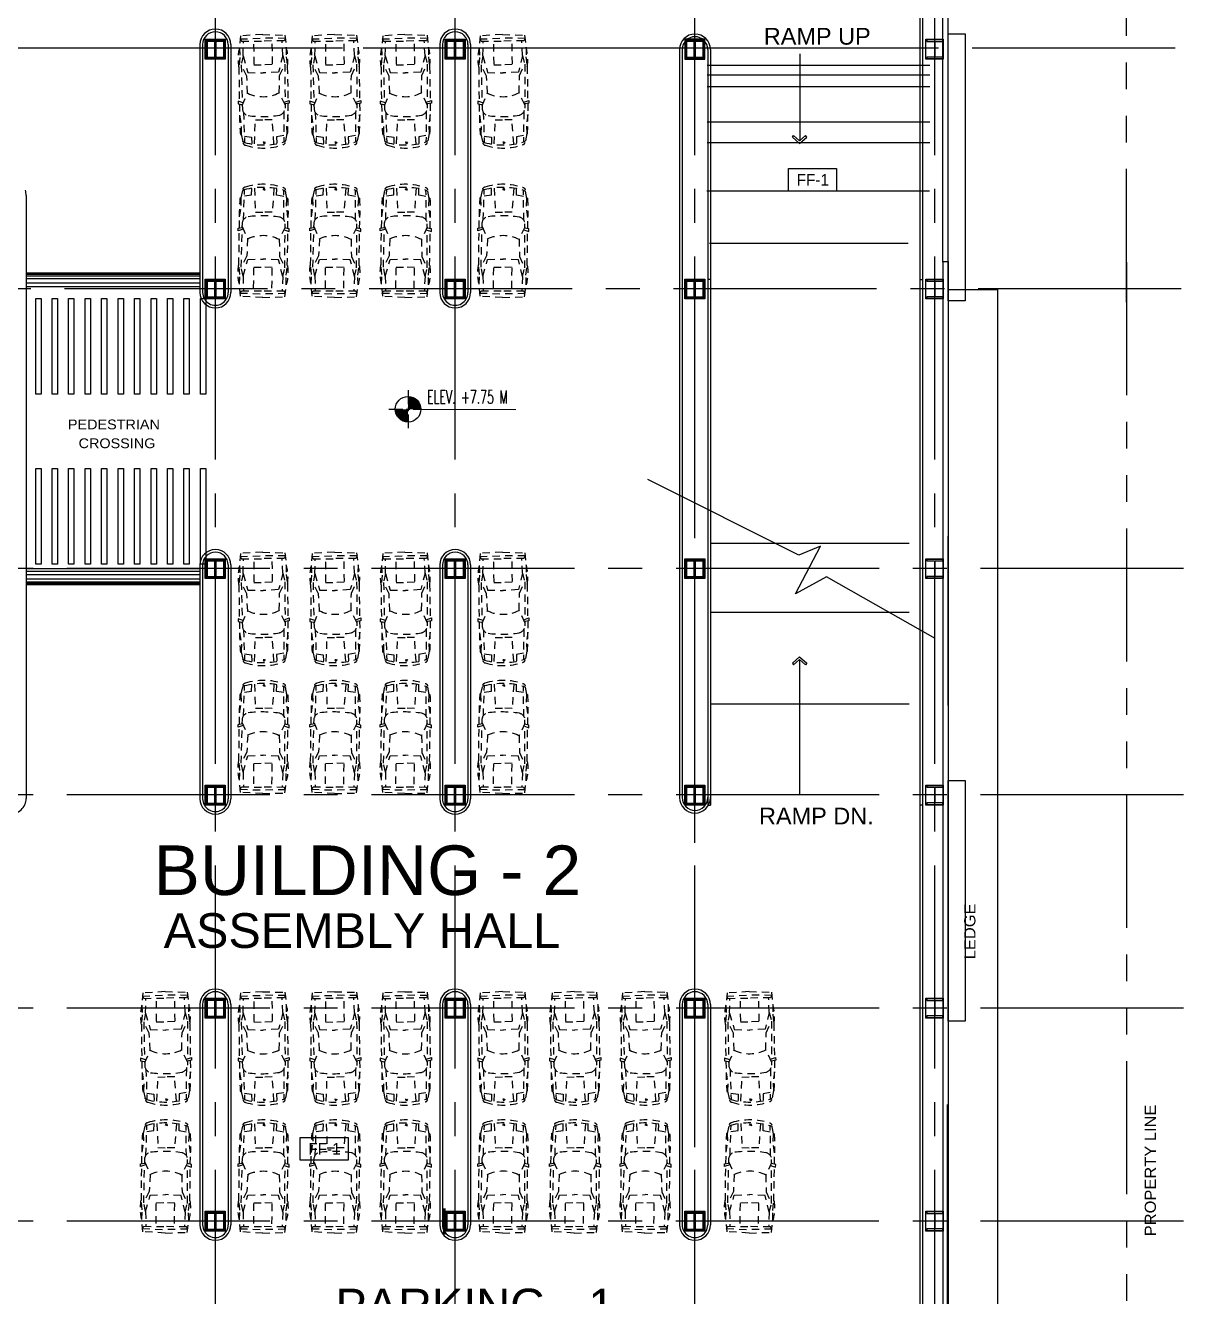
# Model space of a CAD drawing. Header units: millimetres. Extents: x 2148 to 2681, y 758 to 986.
# Drawn here: x 2535.08 to 2556.82, y 941.55 to 965.42 of the extents above; entities that cross this region are included whole.
import ezdxf

# ---------------------------------------------------------------- set-up
doc = ezdxf.new("R2010")
doc.units = ezdxf.units.MM
for name, pattern in [('CENTER', [2, 1.25, -0.25, 0.25, -0.25]), ('CENTER2', [28.575, 19.05, -3.175, 3.175, -3.175]), ('HIDDEN', [0.375, 0.25, -0.125]), ('PHANTOM2', [1.25, 0.625, -0.125, 0.125, -0.125, 0.125, -0.125])]:
    doc.linetypes.add(name, pattern=pattern)
for name, color, linetype in [('3TX-TITLE', 3, 'Continuous'), ('A-Hatch', 253, 'Continuous'), ('CL', 1, 'CENTER'), ('cladding', 2, 'Continuous'), ('COL-EX', 2, 'Continuous'), ('COL-IN', 2, 'Continuous'), ('D', 1, 'Continuous'), ('DR', 7, 'Continuous'), ('ELAYOUT', 4, 'Continuous'), ('HATCH', 8, 'Continuous'), ('Layer1', 5, 'Continuous'), ('p-boarder', 2, 'Continuous'), ('QUOTE', 2, 'Continuous'), ('S_GRID LINES', 252, 'Continuous'), ('TEXT', 6, 'Continuous')]:
    doc.layers.add(name, color=color, linetype=linetype)
doc.styles.add('100', font='SIMPLEX.shx', dxfattribs={"height": 0.25})
doc.styles.add('MMTX$0$ESMX$0$X-OPTA1D', font='x-opta1d')
doc.styles.add('SWISS', font='swissl.ttf')

# ---------------------------------------------------------------- blocks, each defined once
blk = doc.blocks.new('CAR-PL4')
at = {"layer": 'DR', "color": 8, "linetype": 'HIDDEN'}
for p, q in [((-1.106, -0.352), (-1.073, -0.343)), ((-1.084, -0.357), (-1.024, -0.06)), ((-1.074, -0.615), (-1.084, -0.357)), ((-0.972, -0.074), (-1.039, -0.108)), ((-0.991, -1.103), (-0.972, -0.074)), ((-0.973, -0.292), (-0.73, -0.253)), ((-0.73, -0.253), (-0.73, -0.034)), ((-0.637, -0.02), (-0.591, -0.835)), ((-0.34, -0.081), (-0.31, -0.024)), ((-0.307, -0.073), (-0.34, -0.081)), ((-0.303, -0.073), (-0.271, -0.081)), ((-0.271, -0.081), (-0.301, -0.024)), ((0.027, -0.02), (-0.019, -0.835)), ((0.12, -0.253), (0.119, -0.034)), ((0.362, -0.292), (0.12, -0.253)), ((0.361, -0.074), (0.428, -0.108)), ((0.381, -1.103), (0.361, -0.074)), ((0.473, -0.357), (0.413, -0.06)), ((0.495, -0.352), (0.462, -0.343)), ((0.463, -0.615), (0.473, -0.357)), ((-1.127, -1.001), (-1.074, -0.615)), ((-0.591, -0.835), (-0.295, -0.833)), ((-0.019, -0.835), (-0.316, -0.833)), ((0.516, -1.001), (0.463, -0.615)), ((-1.13, -1.385), (-1.127, -1.001)), ((-1.032, -1.366), (-1.03, -1.221)), ((0.421, -1.366), (0.42, -1.221)), ((0.519, -1.385), (0.516, -1.001)), ((-1.174, -1.393), (-1.024, -1.365)), ((-1.174, -1.485), (-1.174, -1.393)), ((-0.999, -1.426), (-1.174, -1.485)), ((-1.133, -1.81), (-1.13, -1.47)), ((-1.047, -2.715), (-1.033, -1.437)), ((-1.032, -1.337), (-0.843, -1.75)), ((0.421, -1.337), (0.232, -1.75)), ((0.388, -1.426), (0.563, -1.485)), ((0.563, -1.393), (0.414, -1.365)), ((0.436, -2.715), (0.422, -1.437)), ((0.522, -1.81), (0.52, -1.47)), ((0.563, -1.485), (0.563, -1.393)), ((-1.128, -2.637), (-1.133, -1.81)), ((-0.843, -1.75), (-0.863, -2.33)), ((0.232, -1.75), (0.252, -2.33)), ((0.517, -2.637), (0.522, -1.81)), ((-0.863, -2.33), (-1.041, -2.697)), ((-0.98, -3.015), (-0.828, -2.453)), ((-0.828, -2.453), (-0.302, -2.428)), ((0.217, -2.453), (-0.309, -2.428)), ((0.369, -3.015), (0.217, -2.453)), ((0.252, -2.33), (0.43, -2.697)), ((-1.094, -2.961), (-1.128, -2.637)), ((-1.102, -3.289), (-1.094, -2.961)), ((-0.98, -3.015), (-1.047, -2.715)), ((-0.98, -3.015), (-0.962, -3.514)), ((-0.618, -2.711), (-0.304, -2.7)), ((-0.616, -3.41), (-0.618, -2.711)), ((0.007, -2.711), (-0.306, -2.7)), ((0.005, -3.41), (0.007, -2.711)), ((0.369, -3.015), (0.351, -3.514)), ((0.369, -3.015), (0.436, -2.715)), ((0.483, -2.961), (0.517, -2.637)), ((0.491, -3.289), (0.483, -2.961)), ((-1.059, -3.702), (-1.102, -3.289)), ((0.448, -3.702), (0.491, -3.289)), ((-1.076, -3.594), (-0.301, -3.614)), ((-1.074, -3.597), (-1.032, -3.514)), ((-0.304, -3.733), (-1.059, -3.702)), ((-1.032, -3.514), (-0.302, -3.514)), ((0.465, -3.594), (-0.31, -3.614)), ((0.421, -3.514), (-0.309, -3.514)), ((-0.307, -3.733), (0.448, -3.702)), ((0.463, -3.597), (0.421, -3.514))]:
    blk.add_line(p, q, dxfattribs=at)
for centre, radius, start, end in [((-0.926, -0.08), 0.1, 99.1082, 168.6925), ((-0.305, -2.397), 2.416, 73.9881, 106.0119), ((-0.305, -1.881), 2.004, 71.4744, 108.5256), ((0.315, -0.08), 0.1, 11.3075, 80.8918), ((4.35, -0.819), 5.477, 175.0805, 181.8902), ((-4.96, -0.819), 5.477, 358.1098, 4.9195), ((-0.772, -1.237), 0.259, 103.928, 176.4903), ((-0.305, -4.704), 3.756, 81.9077, 98.0923), ((0.161, -1.237), 0.259, 3.5097, 76.072), ((-0.305, -2.814), 1.192, 63.3754, 116.6246), ((0.437, -2.887), 1.591, 170.8054, 194.642), ((-1.048, -2.887), 1.591, 345.358, 9.1946)]:
    blk.add_arc(centre, radius, start, end, dxfattribs=at)

msp = doc.modelspace()

# ---------------------------------------------------------------- hatches: boundary and pattern name
at = {"layer": 'Layer1'}
for points in [[(2542.2658906, 958.4516005), (2542.2656356, 958.2113368), (2542.5058993, 958.2110818, 0.4142135624)], [(2542.2653806, 957.9710731), (2542.2656179, 958.2118791), (2542.0253719, 958.2115918, 0.4142135624)]]:
    msp.add_hatch(color=32, dxfattribs=at).paths.add_polyline_path(points)

# ---------------------------------------------------------------- linework, layer by layer
at = {"ltscale": 0.5}
for p, q in [((2542.933657, 942.7276861), (2542.933657, 943.209311)), ((2542.958657, 942.7276861), (2542.958657, 943.209311))]:
    msp.add_line(p, q, dxfattribs=at)
at = {"ltscale": 0.5, "elevation": 0}
for points in [[(2549.4026125, 962.730878), (2550.3047714, 962.730878), (2550.3047714, 962.3038462), (2549.4026125, 962.3038462)], [(2540.2375867, 944.5407715), (2541.1397456, 944.5407715), (2541.1397456, 944.1137396), (2540.2375867, 944.1137396)]]:
    msp.add_lwpolyline(points, close=True, dxfattribs=at)
at = {"layer": '3TX-TITLE', "linetype": 'PHANTOM2', "ltscale": 4}
for p, q in [((2555.7496173, 960.2222324, 0), (2555.7496173, 980.9044737, 0)), ((2555.7496173, 960.9754912, 0), (2555.7496173, 922.9776771, 0))]:
    msp.add_line(p, q, dxfattribs=at)
at = {"layer": 'A-Hatch'}
for p, q in [((2535.0962751, 960.7722324), (2538.3592849, 960.7722324, 0)), ((2535.0962751, 960.7468367), (2538.3592849, 960.7468367, 0)), ((2535.0962751, 960.7188563), (2538.3592849, 960.7188563, 0)), ((2535.0962751, 960.6660197), (2538.3592849, 960.6660197, 0)), ((2535.0962751, 960.5828963), (2538.3592849, 960.5828963, 0)), ((2535.0962751, 960.518241), (2538.3592849, 960.518241, 0)), ((2535.0962751, 955.2203176), (2538.3592849, 955.2203176, 0)), ((2535.0962751, 955.174309), (2538.3592849, 955.174309, 0)), ((2535.0962751, 955.1096537), (2538.3592849, 955.1096537, 0)), ((2535.0962751, 955.0265303), (2538.3592849, 955.0265303, 0)), ((2535.0962751, 954.9736937), (2538.3592849, 954.9736937, 0)), ((2535.0962751, 954.9457133), (2538.3592849, 954.9457133, 0)), ((2535.0962751, 954.9203176), (2538.3592849, 954.9203176, 0))]:
    msp.add_line(p, q, dxfattribs=at)
at = {"layer": 'CL', "color": 1, "linetype": 'ByBlock', "ltscale": 0.5, "elevation": 0}
for points in [[(2552.3984825, 965.2564942), (2552.7193399, 965.2564942), (2552.7193399, 960.2480467), (2552.3984825, 960.2480467)], [(2552.3987965, 951.2396522), (2552.7196538, 951.2396522), (2552.7196538, 946.7270689), (2552.3987965, 946.7270689)]]:
    msp.add_lwpolyline(points, close=True, dxfattribs=at)
at = {"layer": 'cladding', "elevation": 0}
for points in [[(2538.4589329, 965.156811), (2538.8339329, 965.156811), (2538.8339329, 964.781811), (2538.4589329, 964.781811)], [(2542.9589329, 965.156811), (2543.3339329, 965.156811), (2543.3339329, 964.781811), (2542.9589329, 964.781811)], [(2547.8339329, 965.156811), (2547.4589329, 965.156811), (2547.4589329, 964.781811), (2547.8339329, 964.781811)], [(2551.9839329, 965.156811), (2552.3089329, 965.156811), (2552.3089329, 964.781811), (2551.9839329, 964.781811)], [(2538.4589329, 960.656811), (2538.8339329, 960.656811), (2538.8339329, 960.281811), (2538.4589329, 960.281811)], [(2542.9589329, 960.656811), (2543.3339329, 960.656811), (2543.3339329, 960.281811), (2542.9589329, 960.281811)], [(2547.4589329, 960.656811), (2547.8339329, 960.656811), (2547.8339329, 960.281811), (2547.4589329, 960.281811)], [(2551.9839329, 960.656811), (2552.3089329, 960.656811), (2552.3089329, 960.281811), (2551.9839329, 960.281811)], [(2538.4589329, 955.406811), (2538.8339329, 955.406811), (2538.8339329, 955.031811), (2538.4589329, 955.031811)], [(2542.9589329, 955.406811), (2543.3339329, 955.406811), (2543.3339329, 955.031811), (2542.9589329, 955.031811)], [(2547.4589329, 955.406811), (2547.8339329, 955.406811), (2547.8339329, 955.031811), (2547.4589329, 955.031811)], [(2551.9839329, 955.406811), (2552.3089329, 955.406811), (2552.3089329, 955.031811), (2551.9839329, 955.031811)], [(2538.4589329, 951.156811), (2538.8339329, 951.156811), (2538.8339329, 950.781811), (2538.4589329, 950.781811)], [(2542.9589329, 951.156811), (2543.3339329, 951.156811), (2543.3339329, 950.781811), (2542.9589329, 950.781811)], [(2547.4589329, 951.156811), (2547.8339329, 951.156811), (2547.8339329, 950.781811), (2547.4589329, 950.781811)], [(2551.9839329, 951.156811), (2552.3089329, 951.156811), (2552.3089329, 950.781811), (2551.9839329, 950.781811)], [(2538.4589329, 947.156811), (2538.8339329, 947.156811), (2538.8339329, 946.781811), (2538.4589329, 946.781811)], [(2542.9589329, 947.156811), (2543.3339329, 947.156811), (2543.3339329, 946.781811), (2542.9589329, 946.781811)], [(2547.4589329, 947.156811), (2547.8339329, 947.156811), (2547.8339329, 946.781811), (2547.4589329, 946.781811)], [(2551.9839329, 947.156811), (2552.3089329, 947.156811), (2552.3089329, 946.781811), (2551.9839329, 946.781811)], [(2538.4589329, 943.156811), (2538.8339329, 943.156811), (2538.8339329, 942.781811), (2538.4589329, 942.781811)], [(2542.9589329, 943.156811), (2543.3339329, 943.156811), (2543.3339329, 942.781811), (2542.9589329, 942.781811)], [(2547.4589329, 943.156811), (2547.8339329, 943.156811), (2547.8339329, 942.781811), (2547.4589329, 942.781811)], [(2551.9839329, 943.156811), (2552.3089329, 943.156811), (2552.3089329, 942.781811), (2551.9839329, 942.781811)]]:
    msp.add_lwpolyline(points, close=True, dxfattribs=at)
at = {"layer": 'COL-EX', "elevation": 0}
for points in [[(2552.1564709, 965.114311), (2552.2989709, 965.114311), (2552.2989709, 965.144311), (2551.9989709, 965.144311), (2551.9989709, 965.114311), (2552.1414709, 965.114311), (2552.1414709, 964.824311), (2551.9989709, 964.824311), (2551.9989709, 964.794311), (2552.2989709, 964.794311), (2552.2989709, 964.824311), (2552.1564709, 964.824311)], [(2552.1564709, 960.614311), (2552.2989709, 960.614311), (2552.2989709, 960.644311), (2551.9989709, 960.644311), (2551.9989709, 960.614311), (2552.1414709, 960.614311), (2552.1414709, 960.324311), (2551.9989709, 960.324311), (2551.9989709, 960.294311), (2552.2989709, 960.294311), (2552.2989709, 960.324311), (2552.1564709, 960.324311)], [(2552.1564709, 955.364311), (2552.2989709, 955.364311), (2552.2989709, 955.394311), (2551.9989709, 955.394311), (2551.9989709, 955.364311), (2552.1414709, 955.364311), (2552.1414709, 955.074311), (2551.9989709, 955.074311), (2551.9989709, 955.044311), (2552.2989709, 955.044311), (2552.2989709, 955.074311), (2552.1564709, 955.074311)], [(2552.1564709, 951.114311), (2552.2989709, 951.114311), (2552.2989709, 951.144311), (2551.9989709, 951.144311), (2551.9989709, 951.114311), (2552.1414709, 951.114311), (2552.1414709, 950.824311), (2551.9989709, 950.824311), (2551.9989709, 950.794311), (2552.2989709, 950.794311), (2552.2989709, 950.824311), (2552.1564709, 950.824311)], [(2552.1564709, 947.114311), (2552.2989709, 947.114311), (2552.2989709, 947.144311), (2551.9989709, 947.144311), (2551.9989709, 947.114311), (2552.1414709, 947.114311), (2552.1414709, 946.824311), (2551.9989709, 946.824311), (2551.9989709, 946.794311), (2552.2989709, 946.794311), (2552.2989709, 946.824311), (2552.1564709, 946.824311)], [(2552.1564709, 943.114311), (2552.2989709, 943.114311), (2552.2989709, 943.144311), (2551.9989709, 943.144311), (2551.9989709, 943.114311), (2552.1414709, 943.114311), (2552.1414709, 942.824311), (2551.9989709, 942.824311), (2551.9989709, 942.794311), (2552.2989709, 942.794311), (2552.2989709, 942.824311), (2552.1564709, 942.824311)]]:
    msp.add_lwpolyline(points, close=True, dxfattribs=at)
at = {"layer": 'COL-IN'}
for p, q in [((2538.4739709, 965.144311, 0), (2538.8239709, 965.144311, 0)), ((2538.4739709, 964.794311, 0), (2538.4739709, 965.144311, 0)), ((2538.4739709, 965.119311, 0), (2538.8239709, 965.119311, 0)), ((2538.4989709, 964.819311, 0), (2538.4989709, 965.119311, 0)), ((2538.6364709, 964.819311, 0), (2538.6364709, 965.119311, 0)), ((2538.6614709, 964.819311, 0), (2538.6614709, 965.119311, 0)), ((2538.7989709, 965.119311, 0), (2538.7989709, 964.819311, 0)), ((2538.8239709, 965.144311, 0), (2538.8239709, 964.794311, 0)), ((2542.9739709, 965.144311, 0), (2543.3239709, 965.144311, 0)), ((2542.9739709, 964.794311, 0), (2542.9739709, 965.144311, 0)), ((2542.9739709, 965.119311, 0), (2543.3239709, 965.119311, 0)), ((2542.9989709, 964.819311, 0), (2542.9989709, 965.119311, 0)), ((2543.1364709, 964.819311, 0), (2543.1364709, 965.119311, 0)), ((2543.1614709, 964.819311, 0), (2543.1614709, 965.119311, 0)), ((2543.2989709, 965.119311, 0), (2543.2989709, 964.819311, 0)), ((2543.3239709, 965.144311, 0), (2543.3239709, 964.794311, 0)), ((2547.4739709, 965.144311, 0), (2547.8239709, 965.144311, 0)), ((2547.4739709, 964.794311, 0), (2547.4739709, 965.144311, 0)), ((2547.4739709, 965.119311, 0), (2547.8239709, 965.119311, 0)), ((2547.4989709, 964.819311, 0), (2547.4989709, 965.119311, 0)), ((2547.6364709, 964.819311, 0), (2547.6364709, 965.119311, 0)), ((2547.6614709, 964.819311, 0), (2547.6614709, 965.119311, 0)), ((2547.7989709, 965.119311, 0), (2547.7989709, 964.819311, 0)), ((2547.8239709, 965.144311, 0), (2547.8239709, 964.794311, 0)), ((2538.4739709, 964.819311, 0), (2538.8239709, 964.819311, 0)), ((2538.8239709, 964.794311, 0), (2538.4739709, 964.794311, 0)), ((2542.9739709, 964.819311, 0), (2543.3239709, 964.819311, 0)), ((2543.3239709, 964.794311, 0), (2542.9739709, 964.794311, 0)), ((2547.4739709, 964.819311, 0), (2547.8239709, 964.819311, 0)), ((2547.8239709, 964.794311, 0), (2547.4739709, 964.794311, 0)), ((2538.4739709, 960.644311, 0), (2538.8239709, 960.644311, 0)), ((2538.4739709, 960.294311, 0), (2538.4739709, 960.644311, 0)), ((2538.4739709, 960.619311, 0), (2538.8239709, 960.619311, 0)), ((2538.4989709, 960.319311, 0), (2538.4989709, 960.619311, 0)), ((2538.6364709, 960.319311, 0), (2538.6364709, 960.619311, 0)), ((2538.6614709, 960.319311, 0), (2538.6614709, 960.619311, 0)), ((2538.7989709, 960.619311, 0), (2538.7989709, 960.319311, 0)), ((2538.8239709, 960.644311, 0), (2538.8239709, 960.294311, 0)), ((2542.9739709, 960.644311, 0), (2543.3239709, 960.644311, 0)), ((2542.9739709, 960.294311, 0), (2542.9739709, 960.644311, 0)), ((2542.9739709, 960.619311, 0), (2543.3239709, 960.619311, 0)), ((2542.9989709, 960.319311, 0), (2542.9989709, 960.619311, 0)), ((2543.1364709, 960.319311, 0), (2543.1364709, 960.619311, 0)), ((2543.1614709, 960.319311, 0), (2543.1614709, 960.619311, 0)), ((2543.2989709, 960.619311, 0), (2543.2989709, 960.319311, 0)), ((2543.3239709, 960.644311, 0), (2543.3239709, 960.294311, 0)), ((2547.4739709, 960.644311, 0), (2547.8239709, 960.644311, 0)), ((2547.4739709, 960.294311, 0), (2547.4739709, 960.644311, 0)), ((2547.4739709, 960.619311, 0), (2547.8239709, 960.619311, 0)), ((2547.4989709, 960.319311, 0), (2547.4989709, 960.619311, 0)), ((2547.6364709, 960.319311, 0), (2547.6364709, 960.619311, 0)), ((2547.6614709, 960.319311, 0), (2547.6614709, 960.619311, 0)), ((2547.7989709, 960.619311, 0), (2547.7989709, 960.319311, 0)), ((2547.8239709, 960.644311, 0), (2547.8239709, 960.294311, 0)), ((2538.4739709, 960.319311, 0), (2538.8239709, 960.319311, 0)), ((2538.8239709, 960.294311, 0), (2538.4739709, 960.294311, 0)), ((2542.9739709, 960.319311, 0), (2543.3239709, 960.319311, 0)), ((2543.3239709, 960.294311, 0), (2542.9739709, 960.294311, 0)), ((2547.4739709, 960.319311, 0), (2547.8239709, 960.319311, 0)), ((2547.8239709, 960.294311, 0), (2547.4739709, 960.294311, 0)), ((2538.4739709, 955.394311, 0), (2538.8239709, 955.394311, 0)), ((2538.4739709, 955.044311, 0), (2538.4739709, 955.394311, 0)), ((2538.4739709, 955.369311, 0), (2538.8239709, 955.369311, 0)), ((2538.4989709, 955.069311, 0), (2538.4989709, 955.369311, 0)), ((2538.6364709, 955.069311, 0), (2538.6364709, 955.369311, 0)), ((2538.6614709, 955.069311, 0), (2538.6614709, 955.369311, 0)), ((2538.7989709, 955.369311, 0), (2538.7989709, 955.069311, 0)), ((2538.8239709, 955.394311, 0), (2538.8239709, 955.044311, 0)), ((2542.9739709, 955.394311, 0), (2543.3239709, 955.394311, 0)), ((2542.9739709, 955.044311, 0), (2542.9739709, 955.394311, 0)), ((2542.9739709, 955.369311, 0), (2543.3239709, 955.369311, 0)), ((2542.9989709, 955.069311, 0), (2542.9989709, 955.369311, 0)), ((2543.1364709, 955.069311, 0), (2543.1364709, 955.369311, 0)), ((2543.1614709, 955.069311, 0), (2543.1614709, 955.369311, 0)), ((2543.2989709, 955.369311, 0), (2543.2989709, 955.069311, 0)), ((2543.3239709, 955.394311, 0), (2543.3239709, 955.044311, 0)), ((2547.4739709, 955.394311, 0), (2547.8239709, 955.394311, 0)), ((2547.4739709, 955.044311, 0), (2547.4739709, 955.394311, 0)), ((2547.4739709, 955.369311, 0), (2547.8239709, 955.369311, 0)), ((2547.4989709, 955.069311, 0), (2547.4989709, 955.369311, 0)), ((2547.6364709, 955.069311, 0), (2547.6364709, 955.369311, 0)), ((2547.6614709, 955.069311, 0), (2547.6614709, 955.369311, 0)), ((2547.7989709, 955.369311, 0), (2547.7989709, 955.069311, 0)), ((2547.8239709, 955.394311, 0), (2547.8239709, 955.044311, 0)), ((2538.4739709, 955.069311, 0), (2538.8239709, 955.069311, 0)), ((2538.8239709, 955.044311, 0), (2538.4739709, 955.044311, 0)), ((2542.9739709, 955.069311, 0), (2543.3239709, 955.069311, 0)), ((2543.3239709, 955.044311, 0), (2542.9739709, 955.044311, 0)), ((2547.4739709, 955.069311, 0), (2547.8239709, 955.069311, 0)), ((2547.8239709, 955.044311, 0), (2547.4739709, 955.044311, 0)), ((2538.4739709, 951.144311, 0), (2538.8239709, 951.144311, 0)), ((2538.4739709, 950.794311, 0), (2538.4739709, 951.144311, 0)), ((2538.4739709, 951.119311, 0), (2538.8239709, 951.119311, 0)), ((2538.4989709, 950.819311, 0), (2538.4989709, 951.119311, 0)), ((2538.6364709, 950.819311, 0), (2538.6364709, 951.119311, 0)), ((2538.6614709, 950.819311, 0), (2538.6614709, 951.119311, 0)), ((2538.7989709, 951.119311, 0), (2538.7989709, 950.819311, 0)), ((2538.8239709, 951.144311, 0), (2538.8239709, 950.794311, 0)), ((2542.9739709, 951.144311, 0), (2543.3239709, 951.144311, 0)), ((2542.9739709, 950.794311, 0), (2542.9739709, 951.144311, 0)), ((2542.9739709, 951.119311, 0), (2543.3239709, 951.119311, 0)), ((2542.9989709, 950.819311, 0), (2542.9989709, 951.119311, 0)), ((2543.1364709, 950.819311, 0), (2543.1364709, 951.119311, 0)), ((2543.1614709, 950.819311, 0), (2543.1614709, 951.119311, 0)), ((2543.2989709, 951.119311, 0), (2543.2989709, 950.819311, 0)), ((2543.3239709, 951.144311, 0), (2543.3239709, 950.794311, 0)), ((2547.4739709, 951.144311, 0), (2547.8239709, 951.144311, 0)), ((2547.4739709, 950.794311, 0), (2547.4739709, 951.144311, 0)), ((2547.4739709, 951.119311, 0), (2547.8239709, 951.119311, 0)), ((2547.4989709, 950.819311, 0), (2547.4989709, 951.119311, 0)), ((2547.6364709, 950.819311, 0), (2547.6364709, 951.119311, 0)), ((2547.6614709, 950.819311, 0), (2547.6614709, 951.119311, 0)), ((2547.7989709, 951.119311, 0), (2547.7989709, 950.819311, 0)), ((2547.8239709, 951.144311, 0), (2547.8239709, 950.794311, 0)), ((2538.4739709, 950.819311, 0), (2538.8239709, 950.819311, 0)), ((2538.8239709, 950.794311, 0), (2538.4739709, 950.794311, 0)), ((2542.9739709, 950.819311, 0), (2543.3239709, 950.819311, 0)), ((2543.3239709, 950.794311, 0), (2542.9739709, 950.794311, 0)), ((2547.4739709, 950.819311, 0), (2547.8239709, 950.819311, 0)), ((2547.8239709, 950.794311, 0), (2547.4739709, 950.794311, 0)), ((2538.4739709, 947.144311, 0), (2538.8239709, 947.144311, 0)), ((2538.4739709, 946.794311, 0), (2538.4739709, 947.144311, 0)), ((2538.8239709, 947.144311, 0), (2538.8239709, 946.794311, 0)), ((2542.9739709, 947.144311, 0), (2543.3239709, 947.144311, 0)), ((2542.9739709, 946.794311, 0), (2542.9739709, 947.144311, 0)), ((2543.3239709, 947.144311, 0), (2543.3239709, 946.794311, 0)), ((2547.4739709, 947.144311, 0), (2547.8239709, 947.144311, 0)), ((2547.4739709, 946.794311, 0), (2547.4739709, 947.144311, 0)), ((2547.8239709, 947.144311, 0), (2547.8239709, 946.794311, 0)), ((2538.4739709, 947.119311, 0), (2538.8239709, 947.119311, 0)), ((2538.4989709, 946.819311, 0), (2538.4989709, 947.119311, 0)), ((2538.6364709, 946.819311, 0), (2538.6364709, 947.119311, 0)), ((2538.6614709, 946.819311, 0), (2538.6614709, 947.119311, 0)), ((2538.7989709, 947.119311, 0), (2538.7989709, 946.819311, 0)), ((2542.9739709, 947.119311, 0), (2543.3239709, 947.119311, 0)), ((2542.9989709, 946.819311, 0), (2542.9989709, 947.119311, 0)), ((2543.1364709, 946.819311, 0), (2543.1364709, 947.119311, 0)), ((2543.1614709, 946.819311, 0), (2543.1614709, 947.119311, 0)), ((2543.2989709, 947.119311, 0), (2543.2989709, 946.819311, 0)), ((2547.4739709, 947.119311, 0), (2547.8239709, 947.119311, 0)), ((2547.4989709, 946.819311, 0), (2547.4989709, 947.119311, 0)), ((2547.6364709, 946.819311, 0), (2547.6364709, 947.119311, 0)), ((2547.6614709, 946.819311, 0), (2547.6614709, 947.119311, 0)), ((2547.7989709, 947.119311, 0), (2547.7989709, 946.819311, 0)), ((2538.4739709, 946.819311, 0), (2538.8239709, 946.819311, 0)), ((2538.8239709, 946.794311, 0), (2538.4739709, 946.794311, 0)), ((2542.9739709, 946.819311, 0), (2543.3239709, 946.819311, 0)), ((2543.3239709, 946.794311, 0), (2542.9739709, 946.794311, 0)), ((2547.4739709, 946.819311, 0), (2547.8239709, 946.819311, 0)), ((2547.8239709, 946.794311, 0), (2547.4739709, 946.794311, 0)), ((2538.4739709, 943.144311, 0), (2538.8239709, 943.144311, 0)), ((2538.4739709, 942.794311, 0), (2538.4739709, 943.144311, 0)), ((2538.4739709, 943.119311, 0), (2538.8239709, 943.119311, 0)), ((2538.4989709, 942.819311, 0), (2538.4989709, 943.119311, 0)), ((2538.6364709, 942.819311, 0), (2538.6364709, 943.119311, 0)), ((2538.6614709, 942.819311, 0), (2538.6614709, 943.119311, 0)), ((2538.7989709, 943.119311, 0), (2538.7989709, 942.819311, 0)), ((2538.8239709, 943.144311, 0), (2538.8239709, 942.794311, 0)), ((2542.9739709, 943.144311, 0), (2543.3239709, 943.144311, 0)), ((2542.9739709, 942.794311, 0), (2542.9739709, 943.144311, 0)), ((2542.9739709, 943.119311, 0), (2543.3239709, 943.119311, 0)), ((2542.9989709, 942.819311, 0), (2542.9989709, 943.119311, 0)), ((2543.1364709, 942.819311, 0), (2543.1364709, 943.119311, 0)), ((2543.1614709, 942.819311, 0), (2543.1614709, 943.119311, 0)), ((2543.2989709, 943.119311, 0), (2543.2989709, 942.819311, 0)), ((2543.3239709, 943.144311, 0), (2543.3239709, 942.794311, 0)), ((2547.4739709, 943.144311, 0), (2547.8239709, 943.144311, 0)), ((2547.4739709, 942.794311, 0), (2547.4739709, 943.144311, 0)), ((2547.4739709, 943.119311, 0), (2547.8239709, 943.119311, 0)), ((2547.4989709, 942.819311, 0), (2547.4989709, 943.119311, 0)), ((2547.6364709, 942.819311, 0), (2547.6364709, 943.119311, 0)), ((2547.6614709, 942.819311, 0), (2547.6614709, 943.119311, 0)), ((2547.7989709, 943.119311, 0), (2547.7989709, 942.819311, 0)), ((2547.8239709, 943.144311, 0), (2547.8239709, 942.794311, 0)), ((2538.4739709, 942.819311, 0), (2538.8239709, 942.819311, 0)), ((2538.8239709, 942.794311, 0), (2538.4739709, 942.794311, 0)), ((2542.9739709, 942.819311, 0), (2543.3239709, 942.819311, 0)), ((2543.3239709, 942.794311, 0), (2542.9739709, 942.794311, 0)), ((2547.4739709, 942.819311, 0), (2547.8239709, 942.819311, 0)), ((2547.8239709, 942.794311, 0), (2547.4739709, 942.794311, 0))]:
    msp.add_line(p, q, dxfattribs=at)
at = {"layer": 'D', "ltscale": 0.5}
for p, q in [((2551.8684825, 977.316811, 0), (2551.8684825, 964.9914942, 0)), ((2551.9184825, 977.3488352, 0), (2551.9184825, 964.9914942, 0)), ((2538.3592849, 965.0585067, 0), (2538.3592849, 960.4030825, 0)), ((2538.4092849, 965.0585156, 0), (2538.4092849, 960.4030721, 0)), ((2538.888657, 965.0585067, 0), (2538.888657, 960.4031284, 0)), ((2538.938657, 965.0585067, 0), (2538.938657, 960.4031284, 0)), ((2542.8592849, 965.0585067, 0), (2542.8592849, 960.4030824, 0)), ((2542.9092849, 965.0585156, 0), (2542.9092849, 960.403072, 0)), ((2543.388657, 965.0585067, 0), (2543.388657, 960.4031284, 0)), ((2543.438657, 965.0585067, 0), (2543.438657, 960.4031284, 0)), ((2547.3592849, 964.965576, 0), (2547.3592849, 950.921693, 0)), ((2547.4092849, 964.965576, 0), (2547.4092849, 950.9216995, 0)), ((2547.888657, 964.965576, 0), (2547.888657, 950.9216624, 0)), ((2547.938657, 964.965576, 0), (2547.938657, 950.9216624, 0)), ((2551.8684825, 964.9894027, 0), (2551.8684825, 928.7625178, 0)), ((2551.8684825, 964.9894027, 0), (2551.8684825, 928.7625178, 0)), ((2551.9184825, 964.9894027, 0), (2551.9184825, 928.7625507)), ((2535.0962751, 962.2262856), (2535.0962751, 950.9049048)), ((2547.888657, 960.656811, 0), (2547.888657, 950.781811, 0)), ((2547.888657, 960.656811, 0), (2547.938657, 960.656811, 0)), ((2547.938657, 960.656811, 0), (2547.938657, 950.781811, 0)), ((2551.8684825, 960.644311, 0), (2551.8684825, 950.781811, 0)), ((2551.9184825, 960.644311, 0), (2551.8684825, 960.644311, 0)), ((2551.9184825, 960.644311, 0), (2551.9184825, 950.781811)), ((2538.3592849, 955.2889551, 0), (2538.3592849, 950.9006289, 0)), ((2538.4092849, 955.2889639, 0), (2538.4092849, 950.9006188, 0)), ((2538.888657, 955.2889551, 0), (2538.888657, 950.9006735, 0)), ((2538.938657, 955.2889551, 0), (2538.938657, 950.9006735, 0)), ((2542.8592849, 955.2889551, 0), (2542.8592849, 950.9006289, 0)), ((2542.9092849, 955.2889639, 0), (2542.9092849, 950.9006188, 0)), ((2543.388657, 955.2889551, 0), (2543.388657, 950.9006735, 0)), ((2543.438657, 955.2889551, 0), (2543.438657, 950.9006735, 0)), ((2551.9184825, 955.0089706), (2551.9184825, 928.7624857, 0)), ((2547.888657, 950.781811, 0), (2547.938657, 950.781811, 0)), ((2551.9184825, 950.781811, 0), (2551.8684825, 950.781811, 0)), ((2538.3592849, 947.0379485, 0), (2538.3592849, 942.9006301, 0)), ((2538.4092849, 947.0379573, 0), (2538.4092849, 942.9006203, 0)), ((2538.888657, 947.0379485, 0), (2538.888657, 942.9006735, 0)), ((2538.938657, 947.0379485, 0), (2538.938657, 942.9006735, 0)), ((2542.8592849, 947.0379485, 0), (2542.8592849, 942.9006301, 0)), ((2542.9092849, 947.0379573, 0), (2542.9092849, 942.9006203, 0)), ((2543.388657, 947.0379485, 0), (2543.388657, 942.9006735, 0)), ((2543.438657, 947.0379485, 0), (2543.438657, 942.9006735, 0)), ((2547.3592849, 947.0379485, 0), (2547.3592849, 942.9006301, 0)), ((2547.4092849, 947.0379573, 0), (2547.4092849, 942.9006203, 0)), ((2547.888657, 947.0379485, 0), (2547.888657, 942.9006735, 0)), ((2547.938657, 947.0379485, 0), (2547.938657, 942.9006735, 0))]:
    msp.add_line(p, q, dxfattribs=at)
at = {"layer": 'D', "ltscale": 0.5, "elevation": 0}
for points in [[(2552.3987965, 960.4622324), (2553.3275893, 960.4622324), (2553.3275893, 928.4988092), (2552.3987965, 928.4988092)], [(2552.1557284, 953.9112732), (2550.1193457, 955.066168), (2549.537471, 954.7459506), (2550.0029171, 955.6387122), (2549.5956406, 955.4737003), (2546.7640946, 956.8905398)]]:
    msp.add_lwpolyline(points, dxfattribs=at)
at = {"layer": 'D', "ltscale": 0.5}
for centre, radius, start, end in [((2538.6489709, 965.0585067, 0.0000001), 0.2896861, 0.00000003, 180.00000003), ((2538.6489709, 965.0585067, 0), 0.2396861, 0.00000004, 180.00000004), ((2543.1489709, 965.0585067, 0.0000001), 0.2896861, 0.00000003, 180.00000003), ((2543.1489709, 965.0585067, 0), 0.2396861, 0.00000004, 180.00000004), ((2547.6489709, 964.965576, 0.0000001), 0.2896861, 0.00000003, 180.00000003), ((2547.6489709, 964.965576, 0), 0.2396861, 0.00000004, 180.00000004), ((2534.6962751, 962.2262856), 0.4, 0, 14.23519943), ((2538.6489709, 960.4031284, -0.0000001), 0.2896861, 179.99999997, 359.99999997), ((2538.6489709, 960.4031284, 0), 0.2396861, 179.99999996, 359.99999996), ((2543.1489709, 960.4031284, -0.0000001), 0.2896861, 179.99999997, 359.99999997), ((2543.1489709, 960.4031284, 0), 0.2396861, 179.99999996, 359.99999996), ((2538.6489709, 955.2889551, 0.0000001), 0.2896861, 0.00000003, 180.00000003), ((2538.6489709, 955.2889551, 0), 0.2396861, 0.00000004, 180.00000004), ((2543.1489709, 955.2889551, 0.0000001), 0.2896861, 0.00000003, 180.00000003), ((2543.1489709, 955.2889551, 0), 0.2396861, 0.00000004, 180.00000004), ((2534.806589, 950.9049048, 0.0000001), 0.2896861, 265.80748895, 0.00000003), ((2538.6489709, 950.9006735, -0.0000001), 0.2896861, 179.99999997, 359.99999997), ((2538.6489709, 950.9006735, 0), 0.2396861, 179.99999996, 359.99999996), ((2543.1489709, 950.9006735, -0.0000001), 0.2896861, 179.99999997, 359.99999997), ((2543.1489709, 950.9006735, 0), 0.2396861, 179.99999996, 359.99999996), ((2547.6489709, 950.9216624, 0.0000001), 0.2896861, 180.00000003, 0.00000003), ((2547.648971, 950.9216624, 0), 0.2396861, 180.00000004, 0.00000004), ((2538.6489709, 947.0379485, 0.0000001), 0.2896861, 0.00000003, 180.00000003), ((2538.6489709, 947.0379485, 0), 0.2396861, 0.00000004, 180.00000004), ((2543.1489709, 947.0379485, 0.0000001), 0.2896861, 0.00000003, 180.00000003), ((2543.1489709, 947.0379485, 0), 0.2396861, 0.00000004, 180.00000004), ((2547.6489709, 947.0379485, 0.0000001), 0.2896861, 0.00000003, 180.00000003), ((2547.6489709, 947.0379485, 0), 0.2396861, 0.00000004, 180.00000004), ((2538.6489709, 942.9006735, -0.0000001), 0.2896861, 179.99999997, 359.99999997), ((2538.6489709, 942.9006735, 0), 0.2396861, 179.99999996, 359.99999996), ((2543.1489709, 942.9006735, -0.0000001), 0.2896861, 179.99999997, 359.99999997), ((2543.1489709, 942.9006735, 0), 0.2396861, 179.99999996, 359.99999996), ((2547.6489709, 942.9006735, -0.0000001), 0.2896861, 179.99999997, 359.99999997), ((2547.6489709, 942.9006735, 0), 0.2396861, 179.99999996, 359.99999996)]:
    msp.add_arc(centre, radius, start, end, dxfattribs=at)
at = {"layer": 'DR', "ltscale": 10}
for p, q in [((2552.2984825, 960.9738663, 0), (2552.2984825, 928.4955594, 0)), ((2552.3984825, 960.9871252, 0), (2552.3984825, 939.229311, 0)), ((2552.3889709, 929.2341018, 0), (2552.3889709, 945.1576861, 0))]:
    msp.add_line(p, q, dxfattribs=at)
at = {"layer": 'DR', "ltscale": 10, "elevation": 0}
for points in [[(2552.2984825, 960.9871252), (2552.3984825, 960.9871252), (2552.3984825, 977.500705)], [(2552.2984825, 960.9754912), (2552.2984825, 977.500705)]]:
    msp.add_lwpolyline(points, dxfattribs=at)
at = {"layer": 'ELAYOUT', "ltscale": 10}
for p, q in [((2552.3984825, 952.6520405, 0), (2552.3984825, 955.8303236, 0)), ((2552.3984825, 955.8303236, 0), (2552.3984825, 952.6520405, 0)), ((2552.3984825, 955.8303236, 0), (2552.3984825, 952.6520405, 0))]:
    msp.add_line(p, q, dxfattribs=at)
at = {"layer": 'ELAYOUT', "linetype": 'ByBlock', "ltscale": 0.5}
for p, q in [((2552.3984825, 955.5020405, 0), (2552.3987965, 955.5020405, 0)), ((2552.3984825, 955.5020405, 0), (2552.3987965, 955.5020405, 0)), ((2552.3987965, 955.5020405, 0), (2552.3987965, 955.4020405, 0)), ((2552.3987965, 955.4619425, 0), (2552.3987965, 955.4020405, 0))]:
    msp.add_line(p, q, dxfattribs=at)
at = {"layer": 'HATCH', "linetype": 'CENTER2', "ltscale": 0.5}
msp.add_line((2552.148657, 964.9894027, 0), (2533.908657, 964.9894027, 0), dxfattribs=at)
at = {"layer": 'HATCH', "linetype": 'ByBlock', "ltscale": 0.5}
for p, q in [((2549.6147243, 964.8823887, 0), (2549.6146481, 963.2527077, 0)), ((2552.0563012, 964.6627136, 0), (2547.8776334, 964.6627136, 0)), ((2552.0563012, 964.4831644, 0), (2547.8776334, 964.4831644, 0)), ((2552.0563012, 964.2658292, 0), (2547.8776334, 964.2658292, 0)), ((2552.0563012, 963.6014171, 0), (2547.8776334, 963.6014171, 0)), ((2552.0563012, 963.2112474, 0), (2547.8775745, 963.2112474, 0)), ((2552.048657, 962.3038462, 0), (2547.8699892, 962.3038462, 0)), ((2547.9185344, 961.3316138, 0), (2551.6485344, 961.3316138, 0)), ((2552.3984825, 952.7504156, 0), (2552.3987965, 955.7303176, 0)), ((2547.938657, 955.6981674, 0), (2551.668657, 955.6981674)), ((2547.938657, 954.4017224, 0), (2551.668657, 954.4017224)), ((2549.6146481, 950.9814266, 0), (2549.6146481, 953.5113783, 0)), ((2547.938657, 952.6816454, 0), (2551.668657, 952.6816454))]:
    msp.add_line(p, q, dxfattribs=at)
at = {"layer": 'HATCH', "color": 7, "linetype": 'ByBlock', "ltscale": 0.5, "elevation": 0}
for points in [[(2549.6121785, 963.200493), (2549.4759715, 963.3193888), (2549.5006406, 963.3518137), (2549.6121785, 963.2504637)], [(2549.6121785, 963.200493), (2549.7483855, 963.3193888), (2549.7237165, 963.3518137), (2549.6121785, 963.2504637)], [(2549.6121785, 953.563593), (2549.4759715, 953.4446972), (2549.5006406, 953.4122723), (2549.6121785, 953.5136223)], [(2549.6121785, 953.563593), (2549.7483855, 953.4446972), (2549.7237165, 953.4122723), (2549.6121785, 953.5136223)]]:
    msp.add_lwpolyline(points, dxfattribs=at)
at = {"layer": 'HATCH'}
for points in [[(2535.2765985, 960.2929876), (2535.3765695, 960.2929876), (2535.3765695, 958.4954576), (2535.2765985, 958.4954576)], [(2535.5857627, 960.2929876), (2535.6857337, 960.2929876), (2535.6857337, 958.4954576), (2535.5857627, 958.4954576)], [(2535.8949269, 960.2929876), (2535.9948979, 960.2929876), (2535.9948979, 958.4954576), (2535.8949269, 958.4954576)], [(2536.2040911, 960.2929876), (2536.3040621, 960.2929876), (2536.3040621, 958.4954576), (2536.2040911, 958.4954576)], [(2536.5132553, 960.2929876), (2536.6132263, 960.2929876), (2536.6132263, 958.4954576), (2536.5132553, 958.4954576)], [(2536.8224195, 960.2929876), (2536.9223905, 960.2929876), (2536.9223905, 958.4954576), (2536.8224195, 958.4954576)], [(2537.1315837, 960.2929876), (2537.2315547, 960.2929876), (2537.2315547, 958.4954576), (2537.1315837, 958.4954576)], [(2537.4407479, 960.2929876), (2537.5407188, 960.2929876), (2537.5407188, 958.4954576), (2537.4407479, 958.4954576)], [(2537.749912, 960.2929876), (2537.849883, 960.2929876), (2537.849883, 958.4954576), (2537.749912, 958.4954576)], [(2538.0590762, 960.2929876), (2538.1590472, 960.2929876), (2538.1590472, 958.4954576), (2538.0590762, 958.4954576)], [(2538.3682404, 960.2929876), (2538.4682114, 960.2929876), (2538.4682114, 958.4954576), (2538.3682404, 958.4954576)], [(2535.2765985, 957.0998739), (2535.3765695, 957.0998739), (2535.3765695, 955.302344), (2535.2765985, 955.302344)], [(2535.5857627, 957.0998739), (2535.6857337, 957.0998739), (2535.6857337, 955.302344), (2535.5857627, 955.302344)], [(2535.8949269, 957.0998739), (2535.9948979, 957.0998739), (2535.9948979, 955.302344), (2535.8949269, 955.302344)], [(2536.2040911, 957.0998739), (2536.3040621, 957.0998739), (2536.3040621, 955.302344), (2536.2040911, 955.302344)], [(2536.5132553, 957.0998739), (2536.6132263, 957.0998739), (2536.6132263, 955.302344), (2536.5132553, 955.302344)], [(2536.8224195, 957.0998739), (2536.9223905, 957.0998739), (2536.9223905, 955.302344), (2536.8224195, 955.302344)], [(2537.1315837, 957.0998739), (2537.2315547, 957.0998739), (2537.2315547, 955.302344), (2537.1315837, 955.302344)], [(2537.4407479, 957.0998739), (2537.5407188, 957.0998739), (2537.5407188, 955.302344), (2537.4407479, 955.302344)], [(2537.749912, 957.0998739), (2537.849883, 957.0998739), (2537.849883, 955.302344), (2537.749912, 955.302344)], [(2538.0590762, 957.0998739), (2538.1590472, 957.0998739), (2538.1590472, 955.302344), (2538.0590762, 955.302344)], [(2538.3682404, 957.0998739), (2538.4682114, 957.0998739), (2538.4682114, 955.302344), (2538.3682404, 955.302344)]]:
    msp.add_lwpolyline(points, close=True, dxfattribs=at)
at = {"layer": 'QUOTE'}
for p, q in [((2542.2651928, 958.5673626, 0), (2542.2655025, 958.3083462, 0)), ((2541.9025724, 958.2123763, 0), (2542.1691446, 958.2120934, 0)), ((2542.2310937, 958.2119157, 0), (2542.300142, 958.2118425, 0)), ((2542.2655766, 958.2464032, 0), (2542.2656592, 958.177355, 0)), ((2542.2657271, 958.115524, 0), (2542.2660368, 957.8565075, 0)), ((2542.362085, 958.2117767, 0), (2544.2889104, 958.2103643, 0))]:
    msp.add_line(p, q, dxfattribs=at)
msp.add_circle((2542.265635, 958.2118791, 0), 0.2402638, dxfattribs=at)
at = {"layer": 'S_GRID LINES', "linetype": 'CENTER2', "ltscale": 0.2}
for p, q in [((2552.1489252, 922.9776771), (2552.150579, 982.003495)), ((2538.6489709, 922.9776771, 0), (2538.6489709, 977.7411715, 0)), ((2543.1489709, 922.9776771, 0), (2543.1489709, 977.9077964, 0)), ((2547.6489709, 922.9776771, 0), (2547.6489709, 977.8827964, 0)), ((2556.662572, 964.9914942, 0), (2494.1518229, 964.9914942, 0)), ((2556.6622581, 964.9894027, 0), (2529.1383431, 964.9894027, 0)), ((2556.7733003, 960.4722324, 0), (2494.1518229, 960.4722324, 0)), ((2547.6489764, 927.2139985, 0), (2547.6486104, 960.4638573)), ((2556.8178189, 955.2203176), (2494.1518229, 955.2203176)), ((2556.8178189, 950.9709359, 0), (2529.138657, 950.9709359, 0)), ((2556.8178189, 946.969311), (2494.1518229, 946.969311)), ((2556.8164402, 942.969311, 0), (2494.1518229, 942.969311, 0))]:
    msp.add_line(p, q, dxfattribs=at)

# ---------------------------------------------------------------- block references
at = {"layer": 'HATCH', "color": 8}
for p, xscale, yscale, zscale, rotation in [((2539.3957886, 963.1812754, 0), 0.5524092515227581, 0.5524092515227581, 0.5524092515227581, 180.7916878619974), ((2540.7419588, 963.1812754, 0), 0.5524092515227581, 0.5524092515227581, 0.5524092515227581, 180.7916878619974), ((2542.0646042, 963.1812754, 0), 0.5524092515227581, 0.5524092515227581, 0.5524092515227581, 180.7916878619974), ((2543.8957886, 963.1812754, 0), 0.5524092515227581, 0.5524092515227581, 0.5524092515227581, 180.7916878619974), ((2539.3957886, 962.3752568, 0), -0.5524092515229585, 0.5524092515261149, 0.5524092515176443, 359.2083121364935), ((2540.7419588, 962.3752568, 0), -0.5524092515229585, 0.5524092515261149, 0.5524092515176443, 359.2083121364935), ((2542.0646042, 962.3752568, 0), -0.5524092515229585, 0.5524092515261149, 0.5524092515176443, 359.2083121364935), ((2543.8957886, 962.3752568, 0), -0.5524092515229585, 0.5524092515261149, 0.5524092515176443, 359.2083121364935), ((2539.3961026, 953.4639799, 0), 0.5524092515227581, 0.5524092515227581, 0.5524092515227581, 180.7916878619974), ((2540.7422727, 953.4639799, 0), 0.5524092515227581, 0.5524092515227581, 0.5524092515227581, 180.7916878619974), ((2542.0649181, 953.4639799, 0), 0.5524092515227581, 0.5524092515227581, 0.5524092515227581, 180.7916878619974), ((2539.3961026, 953.0614884, 0), -0.5524092515229585, 0.5524092515261149, 0.5524092515176443, 359.2083121364935), ((2540.7422727, 953.0614884, 0), -0.5524092515229585, 0.5524092515261149, 0.5524092515176443, 359.2083121364935), ((2542.0649181, 953.0614884, 0), -0.5524092515229585, 0.5524092515261149, 0.5524092515176443, 359.2083121364935), ((2543.8961026, 953.0614884, 0), -0.5524092515229585, 0.5524092515261149, 0.5524092515176443, 359.2083121364935), ((2537.5649181, 945.2145982, 0), 0.5524092515227581, 0.5524092515227581, 0.5524092515227581, 180.7916878619974), ((2539.3961026, 945.2129733, 0), 0.5524092515227581, 0.5524092515227581, 0.5524092515227581, 180.7916878619974), ((2540.7422727, 945.2129733, 0), 0.5524092515227581, 0.5524092515227581, 0.5524092515227581, 180.7916878619974), ((2542.0649181, 945.2129733, 0), 0.5524092515227581, 0.5524092515227581, 0.5524092515227581, 180.7916878619974), ((2543.8961026, 945.2145982, 0), 0.5524092515227581, 0.5524092515227581, 0.5524092515227581, 180.7916878619974), ((2545.2422727, 945.2145982, 0), 0.5524092515227581, 0.5524092515227581, 0.5524092515227581, 180.7916878619974), ((2546.5649181, 945.2145982, 0), 0.5524092515227581, 0.5524092515227581, 0.5524092515227581, 180.7916878619974), ((2548.5258394, 945.2145982, 0), 0.5524092515227581, 0.5524092515227581, 0.5524092515227581, 180.7916878619974), ((2537.5649181, 944.8121067, 0), -0.5524092515229585, 0.5524092515261149, 0.5524092515176443, 359.2083121364935), ((2539.3961026, 944.8104818, 0), -0.5524092515229585, 0.5524092515261149, 0.5524092515176443, 359.2083121364935), ((2540.7422727, 944.8104818, 0), -0.5524092515229585, 0.5524092515261149, 0.5524092515176443, 359.2083121364935), ((2542.0649181, 944.8104818, 0), -0.5524092515229585, 0.5524092515261149, 0.5524092515176443, 359.2083121364935), ((2543.8961026, 944.8121067, 0), -0.5524092515229585, 0.5524092515261149, 0.5524092515176443, 359.2083121364935), ((2545.2422727, 944.8121067, 0), -0.5524092515229585, 0.5524092515261149, 0.5524092515176443, 359.2083121364935), ((2546.5649181, 944.8121067, 0), -0.5524092515229585, 0.5524092515261149, 0.5524092515176443, 359.2083121364935), ((2548.5258394, 944.8121067, 0), -0.5524092515229585, 0.5524092515261149, 0.5524092515176443, 359.2083121364935)]:
    msp.add_blockref('CAR-PL4', p, dxfattribs=dict(at, xscale=xscale, yscale=yscale, zscale=zscale, rotation=rotation))
at = {"layer": 'HATCH', "linetype": 'CENTER2', "ltscale": 0.5, "xscale": 0.5524092515227581, "yscale": 0.5524092515227581, "zscale": 0.5524092515227581, "rotation": 180.7916878619974}
msp.add_blockref('CAR-PL4', (2543.8961026, 953.4639799, 0), dxfattribs=at)

# ---------------------------------------------------------------- texts
at = {"color": 2, "style": 'MMTX$0$ESMX$0$X-OPTA1D', "text_generation_flag": 6, "width": 1.1}
for s, height, rotation, p in [('PEDESTRIAN ', 0.18375, 180, (2535.8807639, 957.8353255, 0)), ('CROSSING', 0.18375, 180, (2536.0816552, 957.4813302, 0)), ('LEDGE', 0.21, 270, (2552.9116324, 947.8865855, 0))]:
    msp.add_text(s, height=height, rotation=rotation, dxfattribs=at).set_placement(p)
at = {"color": 2, "style": 'MMTX$0$ESMX$0$X-OPTA1D', "width": 1.1}
msp.add_text('PROPERTY LINE', height=0.21, rotation=90, dxfattribs=at).set_placement((2556.2983895, 942.6869123, 0))
at = {"color": 2, "char_height": 0.21537251, "width": 3.970154439, "attachment_point": 5, "style": 'MMTX$0$ESMX$0$X-OPTA1D'}
for insert in [(2549.8608947, 962.5191038, 0), (2540.6958689, 944.3289972, 0)]:
    msp.add_mtext('FF-1', dxfattribs=dict(at, insert=insert))
at = {"layer": 'p-boarder', "insert": (2543.3761244, 958.4424318, 0), "char_height": 0.25, "width": 12.613116349, "attachment_point": 5, "rotation": 359.95148746, "style": '100'}
msp.add_mtext('{\\W0.6;ELEV. +7.75 M}', dxfattribs=at)
at = {"layer": 'TEXT', "style": 'SWISS'}
for s, height, p in [('RAMP UP', 0.31518889, (2548.940493, 965.0567812, 0)), ('RAMP DN.', 0.31518889, (2548.8506927, 950.4178717, 0)), ('PARKING - 1', 0.630377748, (2540.9018808, 941.0713584, 0))]:
    msp.add_text(s, height=height, dxfattribs=at).set_placement(p)
for s, height, p in [('BUILDING - 2', 0.931411859, (2537.4892545, 949.0927144, 0.0000003)), ('ASSEMBLY HALL', 0.651988301, (2537.6779668, 948.0995126, 0.0000002))]:
    msp.add_text(s, height=height, rotation=359.98971085, dxfattribs=at).set_placement(p)

doc.saveas('drawing.dxf')
